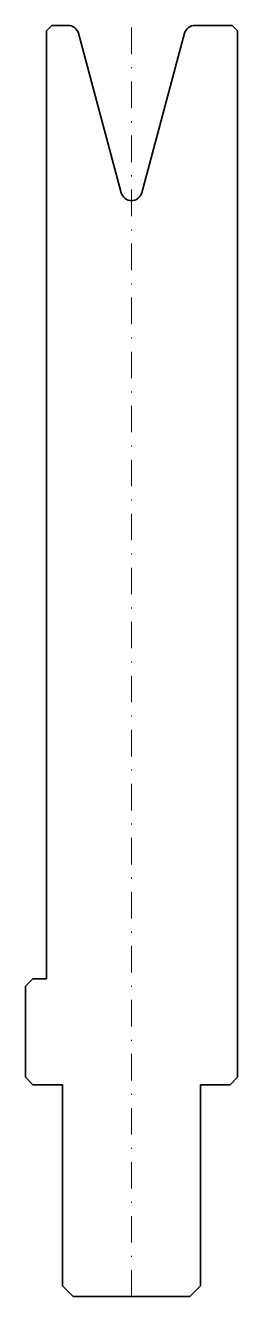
# Model space of a CAD drawing. Header units: millimetres. Extents: x -10 to 10, y -120 to 0.
import ezdxf

# ---------------------------------------------------------------- set-up
doc = ezdxf.new("R2010")
doc.units = ezdxf.units.MM
doc.header["$LTSCALE"] = 5
doc.linetypes.add('AUSGEZOGEN', pattern=[0])
doc.linetypes.add('DASHDOT', pattern=[1, 0.5, -0.25, 0, -0.25])
doc.layers.add('2', color=7, linetype='Continuous')

msp = doc.modelspace()

# ---------------------------------------------------------------- linework, layer by layer
at = {"layer": '2', "color": 7, "linetype": 'AUSGEZOGEN', "lineweight": 35}
for p, q in [((-8, -0.5), (-7.5, 0)), ((-7.5, 0), (-5.97, 0)), ((5.97, 0), (9.5, 0)), ((9.5, 0), (10, -0.5)), ((-8, -90), (-8, -0.5)), ((-5, -0.74), (-0.97, -15.8)), ((0.97, -15.8), (5, -0.74)), ((10, -0.5), (10, -99.3)), ((-10, -90.7), (-9.3, -90)), ((-10, -99.3), (-10, -90.7)), ((-9.3, -90), (-8, -90)), ((-9.3, -100), (-10, -99.3)), ((10, -99.3), (9.3, -100)), ((-6.5, -100), (-9.3, -100)), ((-6.5, -119), (-6.5, -100)), ((9.3, -100), (6.5, -100)), ((6.5, -100), (6.5, -119)), ((-5.5, -120), (-6.5, -119)), ((5.5, -120), (-5.5, -120)), ((6.5, -119), (5.5, -120))]:
    msp.add_line(p, q, dxfattribs=at)
at = {"layer": '2', "color": 7, "linetype": 'DASHDOT', "lineweight": 18}
msp.add_line((0, -120), (0, 0), dxfattribs=at)
at = {"layer": '2', "color": 7, "linetype": 'AUSGEZOGEN', "lineweight": 35}
for centre, start, end in [((-5.97, -1), 14.9999, 90), ((5.97, -1), 90, 164.9998), ((0, -15.54), 194.9999, 344.9998)]:
    msp.add_arc(centre, 1, start, end, dxfattribs=at)

doc.saveas('drawing.dxf')
